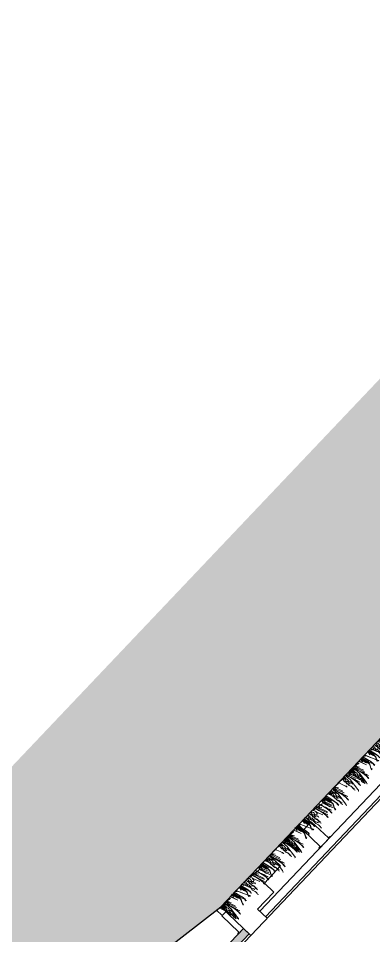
# Model space of a CAD drawing. Header units: inches. Extents: x -3368894 to 5148796, y 84 to 10864301.
# Drawn here: x 503395.33 to 503399.84, y 4346098.31 to 4346109.96 of the extents above; entities that cross this region are included whole.
import ezdxf

# ---------------------------------------------------------------- set-up
doc = ezdxf.new("R2010")
doc.units = ezdxf.units.IN
doc.header["$MEASUREMENT"] = 0
for name, color, linetype, lineweight in [('cm_campiture', 252, 'Continuous', 9), ('cm_linea di terra', 4, 'Continuous', 25), ('cp_piattaforme volumi_linea', 4, 'Continuous', 25), ('prato umido', 252, 'Continuous', 5)]:
    doc.layers.add(name, color=color, linetype=linetype, lineweight=lineweight)

# ---------------------------------------------------------------- blocks, each defined once
blk = doc.blocks.new('prato umido')
at = {"layer": 'prato umido'}
for p, q in [((-1.385, -0.048), (-1.394, 0.005)), ((-1.296, -0.033), (-1.302, 0.002)), ((-1.02, -0.049), (-1.029, 0.003)), ((-0.08, 0.004), (-0.076, -0.021)), ((-0.06, 0.004), (-0.069, -0.019)), ((-0.069, -0.037), (-0.052, 0.003)), ((-0.053, -0.039), (-0.06, 0.003)), ((-0.04, -0.033), (-0.025, 0.003)), ((-0.025, -0.037), (-0.032, 0.003)), ((-0.823, -0.007), (-0.843, -0.149)), ((-0.643, -0.093), (-0.652, -0.041)), ((-0.153, -0.052), (-0.161, -0.003)), ((-0.152, -0.031), (-0.14, -0.002)), ((-0.151, -0.025), (-0.127, -0.001)), ((-0.133, -0.002), (-0.133, -0.016)), ((-0.109, -0.03), (-0.121, -0.002)), ((-0.114, -0.033), (-0.092, -0.026)), ((-0.096, -0.037), (-0.102, -0.002)), ((-0.081, -0.028), (-0.1, -0.016)), ((-0.092, -0.026), (-0.096, -0.027)), ((-0.093, -0.028), (-0.089, -0.03)), ((-0.079, -0.014), (-0.091, -0.002)), ((-0.07, -0.071), (-0.079, -0.021)), ((-0.057, -0.032), (-0.077, -0.019)), ((-0.077, -0.019), (-0.074, -0.021)), ((-0.074, -0.021), (-0.07, -0.046)), ((-0.053, -0.038), (-0.073, -0.026)), ((-0.073, -0.026), (-0.07, -0.028)), ((-0.07, -0.028), (-0.066, -0.053)), ((-0.045, -0.045), (-0.065, -0.032)), ((-0.05, -0.03), (-0.054, -0.031)), ((-0.052, -0.001), (-0.049, -0.021)), ((-0.05, -0.03), (-0.047, -0.032)), ((-0.043, -0.033), (-0.021, -0.026)), ((-0.034, 0), (-0.04, -0.015)), ((-0.021, -0.026), (-0.025, -0.027)), ((-0.022, -0.028), (-0.018, -0.03))]:
    blk.add_line(p, q, dxfattribs=at)
for points in [[(-1.439, -0.149), (-1.414, -0.079), (-1.396, -0.03), (-1.386, 0.006), (-1.406, -0.006), (-1.426, -0.006), (-1.443, -0.011), (-1.472, -0.013), (-1.472, -0.013), (-1.437, -0.004), (-1.401, 0.001), (-1.398, 0.004)], [(-1.335, 0.003), (-1.352, -0.031), (-1.363, -0.071), (-1.377, -0.138), (-1.383, -0.196), (-1.383, -0.218), (-1.38, -0.222), (-1.379, -0.226), (-1.379, -0.231), (-1.38, -0.243), (-1.381, -0.249), (-1.379, -0.26), (-1.383, -0.251), (-1.385, -0.244), (-1.389, -0.24), (-1.386, -0.237), (-1.386, -0.233), (-1.387, -0.231), (-1.388, -0.226), (-1.385, -0.223), (-1.388, -0.221), (-1.386, -0.22), (-1.385, -0.192), (-1.378, -0.126), (-1.374, -0.118), (-1.39, -0.164), (-1.397, -0.18), (-1.408, -0.204), (-1.413, -0.217), (-1.4, -0.178), (-1.396, -0.17), (-1.386, -0.139), (-1.379, -0.122), (-1.375, -0.111), (-1.373, -0.098), (-1.368, -0.075), (-1.38, -0.119), (-1.387, -0.134), (-1.39, -0.145), (-1.389, -0.129), (-1.378, -0.101), (-1.372, -0.082), (-1.362, -0.06), (-1.357, -0.039), (-1.349, -0.012), (-1.344, 0.003)], [(-1.413, -0.141), (-1.39, -0.072), (-1.372, -0.023), (-1.365, 0.003)], [(-1.345, 0.003), (-1.352, -0.013), (-1.367, -0.047), (-1.354, -0.008), (-1.351, 0.003)], [(-1.335, 0.006), (-1.339, -0.064), (-1.341, -0.088), (-1.311, -0.27), (-1.309, -0.283), (-1.302, -0.293), (-1.299, -0.289)], [(-1.318, -0.164), (-1.321, -0.145), (-1.314, -0.14), (-1.319, -0.12), (-1.319, -0.113), (-1.306, -0.097), (-1.308, -0.083), (-1.313, -0.069), (-1.313, -0.056), (-1.311, -0.043), (-1.305, -0.036), (-1.307, -0.024), (-1.31, -0.019), (-1.308, 0.004)], [(-1.293, -0.135), (-1.296, -0.116), (-1.29, -0.111), (-1.294, -0.091), (-1.294, -0.084), (-1.281, -0.069), (-1.283, -0.054), (-1.288, -0.04), (-1.289, -0.027), (-1.287, -0.015), (-1.28, -0.007), (-1.282, 0.002)], [(-1.195, 0.001), (-1.196, 0), (-1.226, 0.002), (-1.275, -0.012), (-1.293, -0.005), (-1.271, -0.004), (-1.239, -0.002), (-1.229, 0.001)], [(-1.288, -0.224), (-1.273, -0.213), (-1.273, -0.203), (-1.276, -0.192), (-1.278, -0.179), (-1.28, -0.165), (-1.276, -0.152), (-1.271, -0.143), (-1.266, -0.129), (-1.266, -0.115), (-1.271, -0.107), (-1.273, -0.105), (-1.277, -0.12), (-1.266, -0.1), (-1.259, -0.091), (-1.263, -0.083), (-1.267, -0.076), (-1.275, -0.072), (-1.27, -0.063), (-1.267, -0.049), (-1.263, -0.032), (-1.263, -0.03), (-1.265, -0.017), (-1.267, -0.008), (-1.267, 0.002)], [(-1.279, -0.246), (-1.273, -0.233), (-1.278, -0.22), (-1.281, -0.199), (-1.279, -0.179), (-1.272, -0.159), (-1.266, -0.136), (-1.266, -0.122), (-1.27, -0.102), (-1.269, -0.086), (-1.269, -0.071), (-1.262, -0.06), (-1.259, -0.047), (-1.264, -0.036), (-1.266, -0.024), (-1.276, -0.012), (-1.263, -0.005), (-1.256, 0.001), (-1.256, 0.002)], [(-1.225, -0.105), (-1.213, -0.071), (-1.196, -0.022), (-1.189, 0.001)], [(-1.136, 0.001), (-1.149, -0.002), (-1.178, -0.004), (-1.178, -0.004), (-1.155, 0.002)], [(-0.827, 0), (-0.828, -0.002), (-0.858, 0.001), (-0.907, -0.013), (-0.925, -0.006), (-0.903, -0.005), (-0.871, -0.003), (-0.862, 0)], [(-0.623, -0.139), (-0.626, -0.119), (-0.619, -0.115), (-0.624, -0.095), (-0.623, -0.088), (-0.611, -0.072), (-0.613, -0.058), (-0.618, -0.044), (-0.618, -0.031), (-0.616, -0.018), (-0.609, -0.011), (-0.612, 0.001), (-0.614, 0.006), (-0.614, 0.007)], [(-0.598, -0.11), (-0.601, -0.091), (-0.594, -0.086), (-0.599, -0.066), (-0.599, -0.059), (-0.586, -0.043), (-0.588, -0.029), (-0.593, -0.015), (-0.593, -0.002), (-0.592, 0.007)], [(-0.593, -0.199), (-0.577, -0.188), (-0.578, -0.178), (-0.581, -0.167), (-0.583, -0.154), (-0.585, -0.14), (-0.581, -0.127), (-0.575, -0.118), (-0.571, -0.104), (-0.571, -0.09), (-0.576, -0.082), (-0.578, -0.08), (-0.582, -0.095), (-0.571, -0.075), (-0.564, -0.066), (-0.568, -0.058), (-0.571, -0.051), (-0.579, -0.047), (-0.575, -0.038), (-0.571, -0.024), (-0.568, -0.007), (-0.568, -0.005), (-0.57, 0.006)], [(-0.583, -0.22), (-0.578, -0.208), (-0.583, -0.195), (-0.586, -0.174), (-0.584, -0.154), (-0.576, -0.134), (-0.571, -0.111), (-0.571, -0.097), (-0.574, -0.077), (-0.574, -0.061), (-0.574, -0.046), (-0.567, -0.035), (-0.564, -0.021), (-0.568, -0.011), (-0.571, 0.001), (-0.576, 0.006)], [(-0.421, -0.004), (-0.413, -0.048), (-0.422, -0.02), (-0.428, -0.001), (-0.427, -0.047), (-0.433, -0.081), (-0.44, -0.096), (-0.434, -0.034), (-0.436, 0), (-0.446, -0.08), (-0.448, -0.128), (-0.432, -0.16), (-0.424, -0.177), (-0.417, -0.195), (-0.423, -0.184), (-0.42, -0.195), (-0.426, -0.179), (-0.427, -0.195), (-0.428, -0.175), (-0.452, -0.132), (-0.452, -0.114), (-0.445, -0.064), (-0.445, -0.04), (-0.462, -0.098), (-0.447, -0.017), (-0.445, 0), (-0.452, 0.001), (-0.457, -0.01), (-0.462, -0.032), (-0.47, -0.065), (-0.481, -0.115), (-0.48, -0.099), (-0.469, -0.051), (-0.484, -0.162), (-0.479, -0.184), (-0.488, -0.183), (-0.48, -0.173), (-0.489, -0.17), (-0.48, -0.171), (-0.484, -0.158), (-0.478, -0.168), (-0.486, -0.163), (-0.483, -0.118), (-0.458, 0.002), (-0.483, 0.005), (-0.487, -0.028), (-0.484, -0.007), (-0.494, -0.02), (-0.519, -0.091), (-0.49, 0.005), (-0.558, -0.185), (-0.557, -0.184), (-0.555, -0.177), (-0.552, -0.173), (-0.553, -0.17), (-0.549, -0.165), (-0.551, -0.162), (-0.553, -0.165), (-0.555, -0.17), (-0.556, -0.176), (-0.558, -0.179), (-0.558, -0.182), (-0.558, -0.184)], [(-0.545, -0.124), (-0.548, -0.104), (-0.541, -0.1), (-0.546, -0.08), (-0.546, -0.073), (-0.533, -0.057), (-0.535, -0.043), (-0.54, -0.029), (-0.54, -0.016), (-0.538, -0.003), (-0.532, 0.004), (-0.532, 0.006)], [(-0.272, 0.014), (-0.264, -0.042), (-0.275, -0.009), (-0.282, 0), (-0.282, -0.041), (-0.289, -0.082), (-0.297, -0.101), (-0.289, -0.025), (-0.304, 0.005), (-0.304, -0.081), (-0.307, -0.14), (-0.288, -0.178), (-0.278, -0.199), (-0.269, -0.221), (-0.277, -0.207), (-0.273, -0.221), (-0.28, -0.201), (-0.282, -0.22), (-0.282, -0.196), (-0.311, -0.144), (-0.312, -0.122), (-0.303, -0.061), (-0.303, -0.033), (-0.323, -0.104), (-0.305, -0.005), (-0.304, 0.005), (-0.304, 0.005), (-0.318, 0.003), (-0.324, -0.023), (-0.334, -0.064), (-0.347, -0.124), (-0.345, -0.104), (-0.303, -0.061), (-0.351, -0.18), (-0.344, -0.207), (-0.355, -0.206), (-0.345, -0.194), (-0.356, -0.191), (-0.345, -0.191), (-0.351, -0.176), (-0.343, -0.187), (-0.353, -0.182), (-0.349, -0.128), (-0.318, 0.003), (-0.337, 0.004), (-0.354, -0.018), (-0.35, 0.008), (-0.362, -0.009), (-0.393, -0.094), (-0.357, 0.005), (-0.44, -0.208), (-0.438, -0.207), (-0.436, -0.198), (-0.432, -0.194), (-0.434, -0.19), (-0.429, -0.184), (-0.43, -0.18), (-0.434, -0.184), (-0.436, -0.19), (-0.438, -0.197), (-0.44, -0.201), (-0.441, -0.205), (-0.44, -0.207)], [(-0.225, 0.006), (-0.231, -0.003), (-0.271, -0.116), (-0.235, 0.006)], [(-0.187, -0.143), (-0.163, -0.078), (-0.147, -0.032), (-0.137, 0.002), (-0.156, -0.009), (-0.175, -0.01), (-0.191, -0.014), (-0.218, -0.016), (-0.218, -0.016), (-0.185, -0.008), (-0.151, -0.003), (-0.151, -0.003)], [(-0.102, 0.004), (-0.122, -0.069), (-0.133, -0.106), (-0.146, -0.169), (-0.151, -0.223), (-0.152, -0.244), (-0.149, -0.248), (-0.148, -0.251), (-0.148, -0.256), (-0.149, -0.267), (-0.149, -0.273), (-0.148, -0.283), (-0.151, -0.274), (-0.153, -0.268), (-0.156, -0.264), (-0.155, -0.261), (-0.154, -0.258), (-0.155, -0.256), (-0.156, -0.252), (-0.154, -0.248), (-0.156, -0.246), (-0.154, -0.245), (-0.153, -0.22), (-0.146, -0.158), (-0.143, -0.15), (-0.158, -0.194), (-0.164, -0.208), (-0.175, -0.23), (-0.18, -0.243), (-0.167, -0.207), (-0.164, -0.199), (-0.154, -0.17), (-0.147, -0.154), (-0.144, -0.143), (-0.142, -0.132), (-0.137, -0.11), (-0.149, -0.151), (-0.155, -0.165), (-0.158, -0.176), (-0.157, -0.161), (-0.146, -0.134), (-0.141, -0.117), (-0.132, -0.096), (-0.127, -0.077), (-0.119, -0.052), (-0.111, -0.018), (-0.123, -0.052), (-0.137, -0.084), (-0.124, -0.048), (-0.12, -0.034), (-0.112, -0.01)], [(0, 0), (-0.078, -0.218), (-0.076, -0.217), (-0.073, -0.207), (-0.069, -0.203), (-0.071, -0.198), (-0.066, -0.192), (-0.069, -0.188), (-0.071, -0.192), (-0.074, -0.198), (-0.075, -0.206), (-0.078, -0.21), (-0.078, -0.214), (-0.078, -0.216)], [(-1.145, -0.128), (-1.12, -0.057), (-1.103, -0.008), (-1.1, 0)], [(-1.062, -0.001), (-1.076, -0.048), (-1.087, -0.088), (-1.101, -0.154), (-1.107, -0.212), (-1.107, -0.235), (-1.104, -0.239), (-1.103, -0.243), (-1.103, -0.248), (-1.104, -0.26), (-1.105, -0.266), (-1.103, -0.277), (-1.107, -0.268), (-1.108, -0.261), (-1.112, -0.257), (-1.11, -0.254), (-1.109, -0.25), (-1.111, -0.248), (-1.111, -0.243), (-1.109, -0.24), (-1.111, -0.237), (-1.11, -0.236), (-1.109, -0.209), (-1.102, -0.143), (-1.098, -0.135), (-1.114, -0.181), (-1.121, -0.197), (-1.132, -0.221), (-1.137, -0.234), (-1.124, -0.195), (-1.12, -0.187), (-1.11, -0.156), (-1.102, -0.139), (-1.099, -0.128), (-1.097, -0.115), (-1.091, -0.092), (-1.104, -0.136), (-1.11, -0.151), (-1.114, -0.162), (-1.112, -0.146), (-1.101, -0.118), (-1.095, -0.099), (-1.086, -0.077), (-1.08, -0.056), (-1.072, -0.029), (-1.065, -0.001)], [(-1.137, -0.157), (-1.113, -0.089), (-1.096, -0.04), (-1.085, -0.004), (-1.092, -0.011), (-1.118, -0.019), (-1.135, -0.045), (-1.135, -0.045), (-1.116, -0.012), (-1.11, -0.013), (-1.1, -0.009), (-1.091, -0.001)], [(-1.066, -0.001), (-1.076, -0.03), (-1.091, -0.064), (-1.077, -0.025), (-1.073, -0.01), (-1.07, -0.001)], [(-1.067, -0.113), (-1.042, -0.042), (-1.028, -0.001)], [(-1.059, -0.011), (-1.063, -0.081), (-1.064, -0.105), (-1.035, -0.287), (-1.032, -0.3), (-1.026, -0.31), (-1.023, -0.306)], [(-1.042, -0.181), (-1.045, -0.161), (-1.038, -0.157), (-1.043, -0.137), (-1.042, -0.13), (-1.03, -0.114), (-1.032, -0.1), (-1.037, -0.086), (-1.037, -0.073), (-1.035, -0.06), (-1.028, -0.053), (-1.031, -0.041), (-1.033, -0.036), (-1.032, -0.013)], [(-1.017, -0.152), (-1.02, -0.133), (-1.013, -0.128), (-1.018, -0.108), (-1.018, -0.101), (-1.005, -0.085), (-1.007, -0.071), (-1.012, -0.057), (-1.012, -0.044), (-1.01, -0.032), (-1.004, -0.024), (-1.006, -0.012), (-1.009, -0.007), (-1.008, -0.002)], [(-1.012, -0.241), (-0.996, -0.23), (-0.997, -0.22), (-1, -0.209), (-1.002, -0.196), (-1.004, -0.182), (-1, -0.169), (-0.994, -0.16), (-0.99, -0.146), (-0.99, -0.132), (-0.995, -0.124), (-0.997, -0.122), (-1.001, -0.137), (-0.99, -0.117), (-0.983, -0.108), (-0.987, -0.1), (-0.99, -0.093), (-0.998, -0.089), (-0.994, -0.08), (-0.99, -0.066), (-0.987, -0.049), (-0.987, -0.047), (-0.989, -0.034), (-0.99, -0.025), (-0.991, -0.014), (-0.993, -0.011), (-0.993, -0.003)], [(-1.002, -0.262), (-0.997, -0.249), (-1.002, -0.237), (-1.005, -0.216), (-1.003, -0.196), (-0.995, -0.176), (-0.99, -0.153), (-0.99, -0.139), (-0.993, -0.119), (-0.993, -0.103), (-0.993, -0.088), (-0.986, -0.077), (-0.983, -0.063), (-0.987, -0.053), (-0.99, -0.041), (-1, -0.029), (-0.987, -0.022), (-0.98, -0.016), (-0.981, -0.005), (-0.984, -0.002)], [(-0.967, -0.007), (-1, -0.1), (-0.972, -0.007)], [(-0.921, -0.008), (-0.924, -0.021), (-0.935, -0.066), (-0.949, -0.132), (-0.948, -0.111), (-0.933, -0.047), (-0.954, -0.195), (-0.946, -0.224), (-0.958, -0.223), (-0.948, -0.209), (-0.959, -0.206), (-0.947, -0.207), (-0.953, -0.19), (-0.945, -0.202), (-0.956, -0.197), (-0.952, -0.137), (-0.925, -0.008)], [(-0.893, -0.008), (-0.902, -0.085), (-0.905, -0.15), (-0.884, -0.192), (-0.873, -0.215), (-0.863, -0.24), (-0.872, -0.225), (-0.868, -0.239), (-0.876, -0.217), (-0.878, -0.239), (-0.878, -0.212), (-0.91, -0.154), (-0.911, -0.13), (-0.901, -0.064), (-0.901, -0.033), (-0.923, -0.11), (-0.905, -0.008)], [(-0.875, -0.164), (-0.849, -0.094), (-0.832, -0.045), (-0.821, -0.008), (-0.842, -0.02), (-0.862, -0.021), (-0.879, -0.025), (-0.908, -0.027), (-0.908, -0.027), (-0.873, -0.019), (-0.837, -0.013), (-0.825, -0.004)], [(-0.878, -0.008), (-0.878, -0.041), (-0.886, -0.087), (-0.894, -0.108), (-0.886, -0.024), (-0.887, -0.008)], [(-0.884, -0.144), (-0.86, -0.076), (-0.843, -0.026), (-0.836, -0.004)], [(-0.864, -0.008), (-0.858, -0.043), (-0.869, -0.008)], [(-0.866, -0.194), (-0.843, -0.125), (-0.826, -0.076), (-0.815, -0.04), (-0.822, -0.047), (-0.847, -0.055), (-0.864, -0.081), (-0.864, -0.081), (-0.845, -0.048), (-0.84, -0.049), (-0.83, -0.045), (-0.807, -0.026)], [(-0.763, -0.005), (-0.776, -0.052), (-0.785, -0.084), (-0.796, -0.138), (-0.801, -0.184), (-0.801, -0.202), (-0.799, -0.205), (-0.798, -0.208), (-0.798, -0.212), (-0.799, -0.222), (-0.799, -0.227), (-0.798, -0.236), (-0.801, -0.228), (-0.802, -0.223), (-0.805, -0.219), (-0.804, -0.217), (-0.803, -0.214), (-0.804, -0.212), (-0.805, -0.209), (-0.803, -0.206), (-0.805, -0.204), (-0.803, -0.203), (-0.803, -0.181), (-0.797, -0.129), (-0.794, -0.122), (-0.807, -0.159), (-0.812, -0.172), (-0.821, -0.19), (-0.825, -0.201), (-0.814, -0.17), (-0.812, -0.163), (-0.804, -0.138), (-0.797, -0.125), (-0.794, -0.116), (-0.793, -0.106), (-0.789, -0.088), (-0.799, -0.123), (-0.804, -0.135), (-0.807, -0.144), (-0.805, -0.131), (-0.797, -0.108), (-0.792, -0.093), (-0.784, -0.076), (-0.78, -0.059), (-0.773, -0.037), (-0.766, -0.009), (-0.776, -0.038), (-0.788, -0.065), (-0.778, -0.034), (-0.774, -0.022), (-0.768, -0.002)], [(-0.768, -0.172), (-0.743, -0.101), (-0.725, -0.052), (-0.714, -0.016), (-0.735, -0.028), (-0.755, -0.028), (-0.772, -0.033), (-0.801, -0.035), (-0.801, -0.035), (-0.766, -0.026), (-0.73, -0.021), (-0.706, -0.002)], [(-0.759, -0.186), (-0.736, -0.118), (-0.719, -0.069), (-0.708, -0.033), (-0.715, -0.04), (-0.74, -0.048), (-0.757, -0.073), (-0.757, -0.073), (-0.738, -0.04), (-0.733, -0.042), (-0.723, -0.038), (-0.699, -0.018)], [(-0.676, -0.006), (-0.69, -0.058), (-0.699, -0.09), (-0.71, -0.144), (-0.715, -0.19), (-0.716, -0.208), (-0.713, -0.211), (-0.712, -0.214), (-0.712, -0.219), (-0.713, -0.228), (-0.714, -0.233), (-0.712, -0.242), (-0.715, -0.234), (-0.717, -0.229), (-0.72, -0.226), (-0.718, -0.223), (-0.718, -0.22), (-0.719, -0.219), (-0.719, -0.215), (-0.717, -0.212), (-0.719, -0.21), (-0.718, -0.209), (-0.717, -0.188), (-0.711, -0.135), (-0.708, -0.128), (-0.721, -0.165), (-0.727, -0.178), (-0.736, -0.197), (-0.74, -0.207), (-0.729, -0.176), (-0.726, -0.169), (-0.718, -0.145), (-0.712, -0.131), (-0.709, -0.122), (-0.707, -0.112), (-0.703, -0.094), (-0.713, -0.129), (-0.718, -0.141), (-0.721, -0.15), (-0.72, -0.137), (-0.711, -0.114), (-0.706, -0.099), (-0.699, -0.082), (-0.694, -0.065), (-0.688, -0.043), (-0.681, -0.015), (-0.691, -0.044), (-0.703, -0.072), (-0.692, -0.04), (-0.689, -0.028), (-0.682, -0.008)], [(-0.647, -0.007), (-0.657, -0.013), (-0.677, -0.013), (-0.694, -0.018), (-0.723, -0.02), (-0.723, -0.02), (-0.688, -0.011), (-0.657, -0.007)], [(-0.69, -0.157), (-0.665, -0.086), (-0.648, -0.037), (-0.638, -0.007)], [(-0.539, -0.277), (-0.533, -0.264), (-0.538, -0.252), (-0.541, -0.231), (-0.539, -0.211), (-0.532, -0.191), (-0.526, -0.168), (-0.526, -0.154), (-0.53, -0.134), (-0.529, -0.118), (-0.529, -0.103), (-0.522, -0.092), (-0.519, -0.078), (-0.524, -0.068), (-0.526, -0.056), (-0.536, -0.044), (-0.523, -0.037), (-0.516, -0.031), (-0.517, -0.02), (-0.524, -0.013), (-0.524, -0.008), (-0.521, 0)], [(-0.179, -0.171), (-0.157, -0.108), (-0.141, -0.062), (-0.131, -0.028), (-0.138, -0.034), (-0.162, -0.042), (-0.178, -0.066), (-0.178, -0.066), (-0.16, -0.035), (-0.154, -0.036), (-0.145, -0.032), (-0.123, -0.015)], [(-0.106, -0.034), (-0.11, -0.1), (-0.112, -0.123), (-0.085, -0.292), (-0.082, -0.304), (-0.076, -0.314), (-0.073, -0.31)], [(-0.074, -0.299), (-0.075, -0.295), (-0.08, -0.292), (-0.081, -0.289), (-0.081, -0.285), (-0.082, -0.279), (-0.084, -0.276), (-0.092, -0.234), (-0.096, -0.208), (-0.089, -0.229), (-0.081, -0.241), (-0.077, -0.25), (-0.067, -0.265), (-0.055, -0.285), (-0.061, -0.268), (-0.068, -0.257), (-0.072, -0.247), (-0.077, -0.235), (-0.082, -0.231), (-0.087, -0.224), (-0.096, -0.207), (-0.098, -0.193), (-0.076, -0.223), (-0.065, -0.238), (-0.067, -0.226), (-0.078, -0.213), (-0.08, -0.204), (-0.086, -0.199), (-0.091, -0.198), (-0.097, -0.191), (-0.1, -0.187), (-0.109, -0.121)], [(-0.091, -0.193), (-0.093, -0.175), (-0.087, -0.171), (-0.092, -0.152), (-0.091, -0.145), (-0.08, -0.131), (-0.081, -0.117), (-0.086, -0.105), (-0.086, -0.092), (-0.084, -0.081), (-0.078, -0.073), (-0.08, -0.063), (-0.083, -0.058), (-0.081, -0.037)], [(-0.068, -0.167), (-0.07, -0.148), (-0.064, -0.144), (-0.069, -0.125), (-0.068, -0.119), (-0.056, -0.104), (-0.058, -0.091), (-0.063, -0.078), (-0.063, -0.065), (-0.061, -0.054), (-0.055, -0.047), (-0.057, -0.036), (-0.06, -0.031), (-0.058, -0.01)], [(-0.062, -0.249), (-0.048, -0.239), (-0.049, -0.229), (-0.052, -0.22), (-0.054, -0.207), (-0.056, -0.194), (-0.052, -0.182), (-0.046, -0.174), (-0.042, -0.161), (-0.042, -0.147), (-0.047, -0.14), (-0.049, -0.138), (-0.052, -0.152), (-0.042, -0.134), (-0.036, -0.125), (-0.039, -0.118), (-0.043, -0.111), (-0.05, -0.107), (-0.046, -0.099), (-0.043, -0.086), (-0.04, -0.07), (-0.039, -0.068), (-0.042, -0.056), (-0.043, -0.048), (-0.043, -0.037), (-0.045, -0.035), (-0.045, -0.027)], [(-0.054, -0.269), (-0.049, -0.257), (-0.054, -0.245), (-0.056, -0.226), (-0.055, -0.207), (-0.047, -0.188), (-0.042, -0.167), (-0.042, -0.154), (-0.045, -0.136), (-0.045, -0.12), (-0.045, -0.107), (-0.039, -0.096), (-0.036, -0.084), (-0.04, -0.074), (-0.042, -0.063), (-0.052, -0.052), (-0.04, -0.045), (-0.033, -0.04), (-0.034, -0.029), (-0.04, -0.023), (-0.041, -0.018), (-0.037, -0.011)]]:
    blk.add_lwpolyline(points, dxfattribs=at)
at = {"layer": 'prato umido', "ltscale": 0.8}
blk.add_lwpolyline([(-1.229, -0.129), (-1.225, -0.118), (-1.219, -0.101), (-1.229, -0.105), (-1.23, -0.114), (-1.23, -0.131)], dxfattribs=at)

msp = doc.modelspace()

# ---------------------------------------------------------------- hatches: boundary and pattern name
at = {"layer": 'cm_campiture'}
h = msp.add_hatch(color=253, dxfattribs=at)
h.dxf.hatch_style = 1
h.paths.add_polyline_path([(503388.768, 4346090.417), (503389.027, 4346090.685), (503389.917, 4346091.582), (503390.468, 4346092.091), (503390.839, 4346092.402), (503391.15, 4346092.648), (503391.573, 4346092.974), (503392.34, 4346093.624), (503393.087, 4346094.294), (503393.782, 4346095.013), (503394.514, 4346095.697), (503395.101, 4346096.304), (503395.773, 4346096.85), (503396.473, 4346097.507), (503396.926, 4346097.919), (503397.868, 4346098.649), (503398.487, 4346099.302), (503399.917, 4346100.814), (503420.65, 4346122.678), (503420.527, 4346122.795), (503423.23, 4346125.645), (503423.375, 4346125.508), (503427.594, 4346129.957), (503425.288, 4346132.143), (503387.164, 4346091.938)])
at = {"layer": 'cp_piattaforme volumi_linea', "linetype": 'Continuous'}
h = msp.add_hatch(color=256, dxfattribs=at)
h.dxf.hatch_style = 1
h.paths.add_polyline_path([(503396.178, 4346096.144), (503398.256, 4346098.335), (503398.183, 4346098.404), (503396.105, 4346096.213)])

# ---------------------------------------------------------------- linework, layer by layer
at = {"layer": 'cm_linea di terra'}
msp.add_lwpolyline([(503391.591, 4346092.996), (503391.6, 4346093.002), (503392.368, 4346093.652), (503393.114, 4346094.323), (503393.809, 4346095.041), (503394.541, 4346095.726), (503395.128, 4346096.333), (503395.8, 4346096.878), (503396.5, 4346097.535), (503396.953, 4346097.948), (503397.895, 4346098.677), (503398.514, 4346099.331)], dxfattribs=at)
at = {"layer": 'cp_piattaforme volumi_linea', "linetype": 'Continuous'}
for p, q in [((503399.037, 4346099.752), (503398.97, 4346099.815)), ((503399.037, 4346099.752), (503398.97, 4346099.815)), ((503398.947, 4346099.657), (503398.88, 4346099.721)), ((503398.947, 4346099.657), (503398.88, 4346099.721)), ((503397.915, 4346098.569), (503397.843, 4346098.637))]:
    msp.add_line(p, q, dxfattribs=at)
for points in [[(503421.053, 4346122.333), (503396.145, 4346096.065), (503396.123, 4346096.086)], [(503406.535, 4346107.022), (503406.514, 4346107.001), (503399.944, 4346100.843), (503398.514, 4346099.331), (503398.655, 4346099.197), (503398.449, 4346098.98), (503398.57, 4346098.865), (503398.363, 4346098.647), (503398.484, 4346098.533)], [(503398.462, 4346098.553), (503400.32, 4346100.512), (503400.248, 4346100.581), (503398.39, 4346098.622)], [(503399.261, 4346099.553), (503399.044, 4346099.759), (503398.94, 4346099.65), (503399.158, 4346099.444)], [(503399.261, 4346099.553), (503399.044, 4346099.759), (503398.94, 4346099.65), (503399.158, 4346099.444)], [(503399.158, 4346099.444), (503399.141, 4346099.426), (503399.147, 4346099.42), (503399.284, 4346099.565), (503399.278, 4346099.571), (503399.261, 4346099.553)], [(503399.158, 4346099.444), (503399.141, 4346099.426), (503399.147, 4346099.42), (503399.284, 4346099.565), (503399.278, 4346099.571), (503399.261, 4346099.553)], [(503398.278, 4346098.315), (503397.896, 4346098.678)], [(503397.96, 4346098.616), (503397.908, 4346098.562), (503398.126, 4346098.355)], [(503397.96, 4346098.616), (503397.908, 4346098.562), (503398.126, 4346098.355)], [(503398.126, 4346098.355), (503398.109, 4346098.337), (503398.115, 4346098.332), (503398.183, 4346098.404)], [(503398.126, 4346098.355), (503398.109, 4346098.337), (503398.115, 4346098.332), (503398.183, 4346098.404)], [(503398.126, 4346098.355), (503398.109, 4346098.337), (503398.115, 4346098.332), (503398.183, 4346098.404)], [(503398.183, 4346098.404), (503398.183, 4346098.404), (503398.256, 4346098.335), (503398.256, 4346098.335)]]:
    msp.add_lwpolyline(points, dxfattribs=at)
msp.add_lwpolyline([(503398.183, 4346098.404), (503396.05, 4346096.155), (503396.123, 4346096.086), (503398.256, 4346098.335)], close=True, dxfattribs=at)

# ---------------------------------------------------------------- block references
at = {"layer": 'prato umido', "linetype": 'Continuous', "xscale": -0.8658473418725767, "yscale": 0.8658473418725767, "zscale": 0.8658473418725765, "rotation": 46.38375438986861}
for p in [(503399.51, 4346100.38), (503398.682, 4346099.507), (503397.879, 4346098.661)]:
    msp.add_blockref('prato umido', p, dxfattribs=at)

doc.saveas('drawing.dxf')
